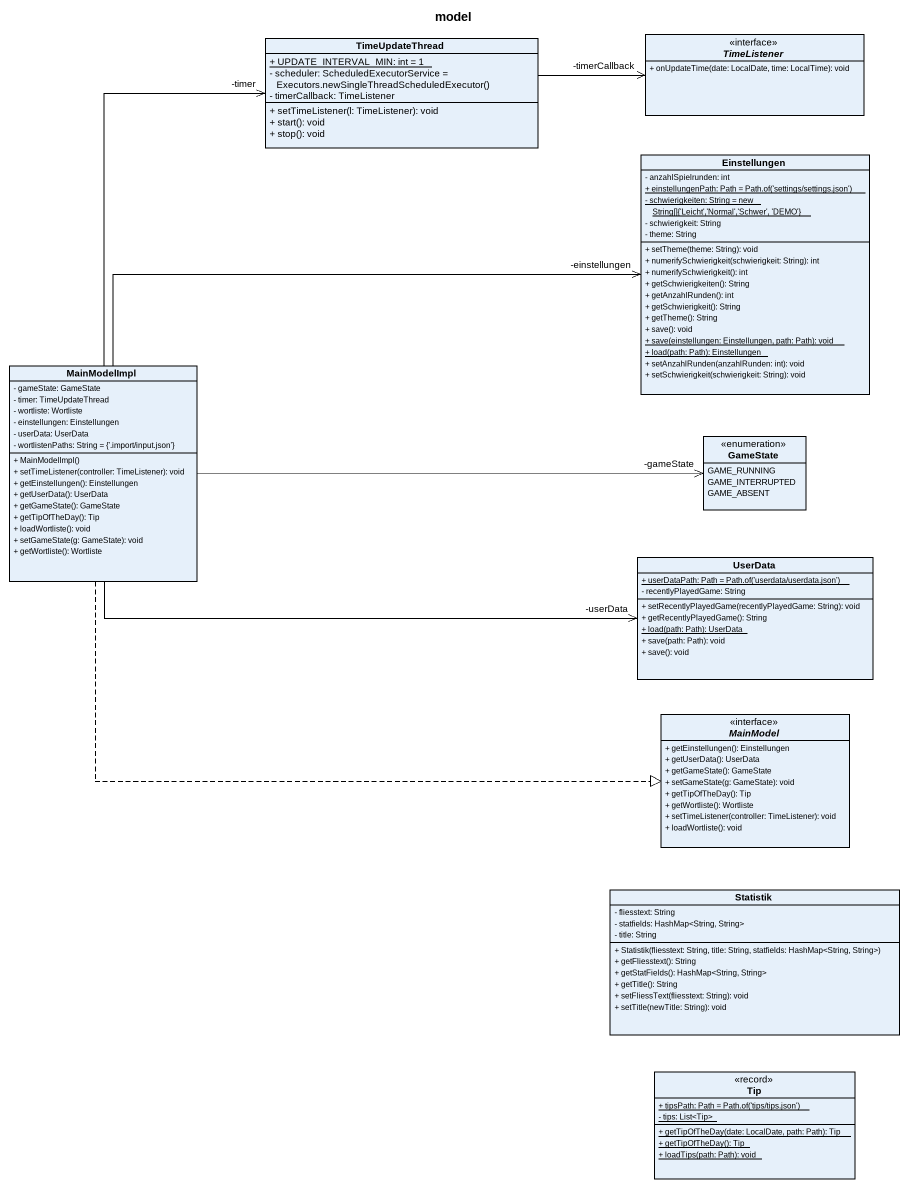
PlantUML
@startuml
title model
hide circle
hide empty members
skinparam classAttributeIconSize 0
class TimeUpdateThread {
  {static} + UPDATE_INTERVAL_MIN: int = 1
  {field} - scheduler: ScheduledExecutorService = Executors.newSingleThreadScheduledExecutor()
  - timerCallback: TimeListener
  + setTimeListener(l: TimeListener): void
  + start(): void
  + stop(): void
}
interface TimeListener <<interface>> {
  + onUpdateTime(date: LocalDate, time: LocalTime): void
}
class Einstellungen {
  - anzahlSpielrunden: int
  {static} {field} + einstellungenPath: Path = Path.of('settings/settings.json')
  {static} - schwierigkeiten: String = new String[]{'Leicht','Normal','Schwer', 'DEMO'}
  - schwierigkeit: String
  - theme: String
  + setTheme(theme: String): void
  + numerifySchwierigkeit(schwierigkeit: String): int
  + numerifySchwierigkeit(): int
  + getSchwierigkeiten(): String
  + getAnzahlRunden(): int
  + getSchwierigkeit(): String
  + getTheme(): String
  + save(): void
  {static} + save(einstellungen: Einstellungen, path: Path): void
  {static} + load(path: Path): Einstellungen
  + setAnzahlRunden(anzahlRunden: int): void
  + setSchwierigkeit(schwierigkeit: String): void
}
class MainModelImpl {
  - gameState: GameState
  - timer: TimeUpdateThread
  - wortliste: Wortliste
  - einstellungen: Einstellungen
  - userData: UserData
  - wortlistenPaths: String = {'.import/input.json'}
  + MainModelImpl()
  + setTimeListener(controller: TimeListener): void
  + getEinstellungen(): Einstellungen
  + getUserData(): UserData
  + getGameState(): GameState
  + getTipOfTheDay(): Tip
  + loadWortliste(): void
  + setGameState(g: GameState): void
  + getWortliste(): Wortliste
}
enum GameState {
  GAME_RUNNING
  GAME_INTERRUPTED
  GAME_ABSENT
}
class UserData {
  {static} {field} + userDataPath: Path = Path.of('userdata/userdata.json')
  - recentlyPlayedGame: String
  + setRecentlyPlayedGame(recentlyPlayedGame: String): void
  + getRecentlyPlayedGame(): String
  {static} + load(path: Path): UserData
  + save(path: Path): void
  + save(): void
}
interface MainModel <<interface>> {
  + getEinstellungen(): Einstellungen
  + getUserData(): UserData
  + getGameState(): GameState
  + setGameState(g: GameState): void
  + getTipOfTheDay(): Tip
  + getWortliste(): Wortliste
  + setTimeListener(controller: TimeListener): void
  + loadWortliste(): void
}
class Statistik {
  - fliesstext: String
  - statfields: HashMap<String, String>
  - title: String
  + Statistik(fliesstext: String, title: String, statfields: HashMap<String, String>)
  + getFliesstext(): String
  + getStatFields(): HashMap<String, String>
  + getTitle(): String
  + setFliessText(fliesstext: String): void
  + setTitle(newTitle: String): void
}
class Tip <<record>> {
  {static} {field} + tipsPath: Path = Path.of('tips/tips.json')
  {static} - tips: List<Tip>
  {static} + getTipOfTheDay(date: LocalDate, path: Path): Tip
  {static} + getTipOfTheDay(): Tip
  {static} + loadTips(path: Path): void
}
TimeUpdateThread -right-> "-timerCallback" TimeListener
MainModelImpl -up-> "-timer" TimeUpdateThread
MainModelImpl -right-> "-einstellungen" Einstellungen
MainModelImpl -right-> "-gameState" GameState
MainModelImpl -right-> "-userData" UserData
MainModelImpl .right.|> MainModel
@enduml
